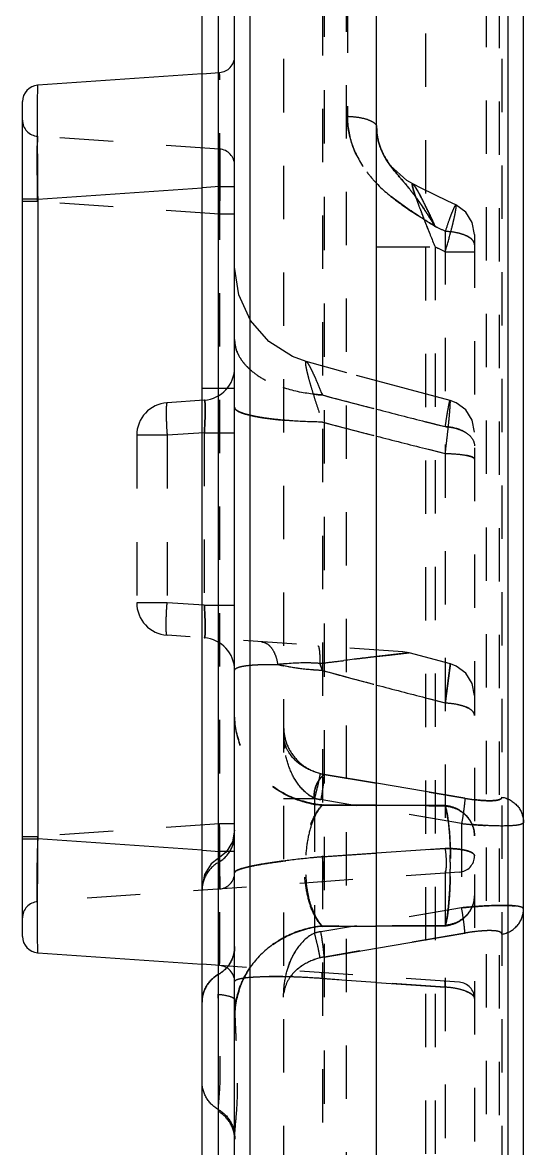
# Model space of a CAD drawing. Header units: millimetres. Extents: x 1727 to 4210, y -6182 to 759.
# Drawn here: x 3005.96 to 3021.31, y -505.99 to -471.51 of the extents above; entities that cross this region are included whole.
import ezdxf

# ---------------------------------------------------------------- set-up
doc = ezdxf.new("R2010")
doc.units = ezdxf.units.MM
doc.header["$LTSCALE"] = 16.335
doc.linetypes.add('HIDDEN', pattern=[0.2, 0.1, -0.1])
doc.layers.get('0').update_dxf_attribs({"linetype": 'CONTINUOUS'})
doc.layers.add('DEFAULT_2', color=8, linetype='HIDDEN')

msp = doc.modelspace()

# ---------------------------------------------------------------- linework, layer by layer
at = {"color": 7, "linetype": 'Continuous'}
for p, q in [((3016.811, -591.714), (3016.811, -415.714)), ((3012.931, -593.711), (3012.935, -415.917)), ((3020.838, -591.503), (3020.838, -415.925)), ((3012.461, -593.626), (3012.461, -416.416)), ((3021.311, -591.003), (3021.311, -416.424)), ((3011.961, -458.873), (3011.961, -560.443)), ((3011.461, -560.688), (3011.461, -459.739)), ((3011.461, -473.079), (3006.426, -473.431)), ((3005.961, -499.497), (3005.961, -473.93)), ((3006.413, -474.868), (3006.413, -474.985)), ((3006.426, -476.923), (3011.461, -476.571)), ((3006.426, -476.923), (3005.961, -476.923)), ((3006.426, -476.923), (3006.426, -496.505)), ((3012.461, -482.714), (3011.461, -482.714)), ((3005.961, -496.505), (3006.426, -496.505)), ((3011.461, -496.857), (3006.426, -496.505)), ((3006.413, -498.442), (3006.413, -498.557)), ((3006.426, -499.996), (3011.461, -500.348))]:
    msp.add_line(p, q, dxfattribs=at)
for centre, radius, start, end in [((3006.461, -473.93), 0.5, 94, 180), ((3411.974, -500.282), 405.565, 179.46641, 179.74007), ((3006.461, -499.497), 0.5, 180, 266)]:
    msp.add_arc(centre, radius, start, end, dxfattribs=at)
for points, knots in [([(3006.426, -473.431), (3006.424, -473.431), (3006.425, -473.444), (3006.422, -473.458), (3006.421, -473.49), (3006.419, -473.531), (3006.418, -473.585), (3006.416, -473.68), (3006.414, -473.826), (3006.413, -474.032), (3006.412, -474.279), (3006.412, -474.562), (3006.412, -474.762), (3006.413, -474.868)], [0, 0, 0, 0, 0.004474, 0.017218, 0.038243, 0.067486, 0.104877, 0.150337, 0.264753, 0.409038, 0.581375, 0.779317, 1, 1, 1, 1]), ([(3006.413, -474.985), (3006.414, -475.134), (3006.416, -475.78), (3006.422, -476.426), (3006.426, -476.923)], [0, 0, 0, 0, 0.23043, 1, 1, 1, 1]), ([(3006.413, -498.557), (3006.412, -498.663), (3006.412, -498.864), (3006.412, -499.148), (3006.413, -499.395), (3006.414, -499.601), (3006.416, -499.747), (3006.418, -499.842), (3006.419, -499.896), (3006.421, -499.937), (3006.422, -499.969), (3006.425, -499.984), (3006.424, -499.996), (3006.426, -499.996)], [0, 0, 0, 0, 0.220662, 0.418595, 0.590933, 0.735224, 0.849649, 0.895112, 0.932506, 0.961753, 0.98278, 0.995525, 1, 1, 1, 1])]:
    msp.add_open_spline(points, degree=3, knots=knots, dxfattribs=at)
at = {"layer": 'DEFAULT_2', "color": 8, "linetype": 'HIDDEN'}
for p, q in [((3015.881, -417.893), (3015.881, -589.534)), ((3018.311, -419.579), (3018.311, -587.849)), ((3013.961, -423.623), (3013.961, -577.455)), ((3020.172, -428.163), (3020.172, -589.844)), ((3020.567, -428.191), (3020.567, -581.852)), ((3015.148, -428.418), (3015.148, -581.625)), ((3015.916, -428.337), (3015.916, -474.381)), ((3020.65, -430.15), (3020.65, -579.893)), ((3015.201, -431.11), (3015.201, -578.932)), ((3011.461, -473.079), (3011.996, -473.042)), ((3011.996, -475.386), (3006.426, -474.996)), ((3012.006, -475.382), (3012.005, -475.452)), ((3017.921, -476.455), (3017.921, -476.455)), ((3018.175, -476.581), (3017.921, -476.455)), ((3011.996, -476.533), (3011.461, -476.571)), ((3011.996, -476.533), (3011.996, -496.894)), ((3011.996, -476.533), (3012.461, -476.533)), ((3017.804, -476.588), (3017.787, -476.566)), ((3006.426, -476.991), (3005.961, -476.991)), ((3011.996, -477.381), (3006.426, -476.991)), ((3019.24, -477.097), (3019.241, -477.097)), ((3019.242, -477.097), (3019.241, -477.097)), ((3012.461, -477.381), (3011.996, -477.381)), ((3018.916, -477.898), (3018.916, -533.085)), ((3019.811, -478), (3019.811, -533.309)), ((3016.811, -478.379), (3018.602, -478.379)), ((3018.602, -478.379), (3018.602, -516.279)), ((3018.916, -478.529), (3019.811, -478.529)), ((3015.897, -482.237), (3014.648, -481.89)), ((3014.649, -481.89), (3014.649, -481.89)), ((3017.767, -482.743), (3015.853, -482.225)), ((3019.064, -483.085), (3017.723, -482.731)), ((3011.531, -483.074), (3010.392, -483.154)), ((3019.064, -483.085), (3019.064, -483.085)), ((3018.311, -483.733), (3018.916, -483.885)), ((3009.461, -484.151), (3009.461, -489.276)), ((3010.392, -484.151), (3009.461, -484.151)), ((3011.531, -484.072), (3010.392, -484.151)), ((3010.392, -484.151), (3010.392, -489.276)), ((3011.531, -484.072), (3011.531, -489.356)), ((3011.531, -484.072), (3012.461, -484.072)), ((3018.311, -484.556), (3018.916, -484.706)), ((3010.392, -489.276), (3009.461, -489.276)), ((3011.531, -489.356), (3010.392, -489.276)), ((3011.531, -489.356), (3012.461, -489.356)), ((3017.617, -490.779), (3010.392, -490.273)), ((3016.812, -490.928), (3017.203, -490.882)), ((3017.203, -490.882), (3017.809, -490.811)), ((3017.811, -490.812), (3017.617, -490.779)), ((3019.07, -491.152), (3017.81, -490.812)), ((3015.071, -491.137), (3015.148, -491.352)), ((3015.148, -491.352), (3015.071, -491.137)), ((3018.311, -492.188), (3018.916, -492.343)), ((3015.201, -494.532), (3019.513, -495.264)), ((3016.811, -494.805), (3015.201, -494.532)), ((3016.811, -494.805), (3015.201, -494.532)), ((3018.311, -495.06), (3016.811, -494.805)), ((3018.311, -495.06), (3016.811, -494.805)), ((3019.513, -495.264), (3018.311, -495.06)), ((3019.513, -495.264), (3018.311, -495.06)), ((3013.961, -495.274), (3014.909, -495.274)), ((3014.909, -495.274), (3014.909, -499.393)), ((3019.416, -496.039), (3014.909, -495.274)), ((3015.148, -495.47), (3018.916, -495.49)), ((3016.811, -495.479), (3015.148, -495.47)), ((3015.148, -495.481), (3018.916, -495.501)), ((3016.811, -495.49), (3015.148, -495.481)), ((3018.311, -495.487), (3016.811, -495.479)), ((3018.311, -495.497), (3016.811, -495.49)), ((3018.916, -495.49), (3018.311, -495.487)), ((3018.916, -495.5), (3018.311, -495.497)), ((3011.996, -496.047), (3006.426, -496.436)), ((3012.461, -496.047), (3011.996, -496.047)), ((3019.416, -496.039), (3019.416, -498.619)), ((3005.961, -496.436), (3006.426, -496.436)), ((3015.148, -497.059), (3018.916, -496.802)), ((3018.916, -496.802), (3018.311, -496.843)), ((3011.461, -496.857), (3011.996, -496.894)), ((3011.961, -497.106), (3011.745, -497.274)), ((3012.199, -496.914), (3011.961, -497.106)), ((3012.461, -496.894), (3011.996, -496.894)), ((3011.996, -496.894), (3011.998, -497.107)), ((3016.811, -496.946), (3015.148, -497.059)), ((3018.311, -496.843), (3016.811, -496.946)), ((3011.745, -497.274), (3011.535, -497.595)), ((3019.346, -497.528), (3006.426, -498.431)), ((3011.535, -497.595), (3011.461, -497.972)), ((3012.005, -497.976), (3012.006, -498.045)), ((3019.416, -498.619), (3015.104, -499.351)), ((3018.916, -499.158), (3015.148, -499.177)), ((3018.916, -499.168), (3015.148, -499.188)), ((3015.148, -499.177), (3016.811, -499.169)), ((3015.148, -499.188), (3016.811, -499.179)), ((3016.811, -499.169), (3018.311, -499.161)), ((3016.811, -499.179), (3018.311, -499.171)), ((3018.311, -499.161), (3018.916, -499.158)), ((3018.311, -499.171), (3018.916, -499.168)), ((3019.513, -499.394), (3015.201, -500.126)), ((3018.311, -499.598), (3019.513, -499.394)), ((3015.201, -500.126), (3016.811, -499.853)), ((3016.811, -499.853), (3018.311, -499.598)), ((3019.346, -500.9), (3011.461, -500.348)), ((3018.916, -501.049), (3015.148, -500.785)), ((3015.148, -500.785), (3016.811, -500.902)), ((3016.811, -500.902), (3018.311, -501.006)), ((3018.311, -501.006), (3018.916, -501.049))]:
    msp.add_line(p, q, dxfattribs=at)
for points in [[(3017.92, -476.454), (3017.734, -476.349), (3017.241, -475.903), (3017.101, -475.701)], [(3019.241, -477.097), (3018.992, -476.978), (3018.174, -476.58)], [(3019.811, -478), (3019.741, -477.631), (3019.54, -477.315), (3019.241, -477.097)], [(3014.649, -481.89), (3014.237, -481.741), (3013.51, -481.281), (3012.945, -480.635), (3012.585, -479.854), (3012.461, -479.003)], [(3019.811, -484.052), (3019.742, -483.688), (3019.546, -483.374), (3019.248, -483.153), (3019.064, -483.085)], [(3019.811, -492.118), (3019.742, -491.754), (3019.546, -491.439), (3019.248, -491.219), (3019.07, -491.152)], [(3012.461, -496.24), (3012.393, -496.602), (3012.199, -496.914)]]:
    msp.add_lwpolyline(points, dxfattribs=at)
for centre, radius, start, end in [((3011.961, -472.543), 0.5, 274, 360), ((3006.461, -474.497), 0.5, 180, 266), ((3018.585, -474.706), 1.773, 179.9886, 182.6025), ((3011.961, -475.884), 0.5, 0, 86), ((2675.809, -473.194), 336.203, 359.43092, 359.61526), ((3019.13, -474.473), 2.371, 211.1871, 213.2589), ((3019.533, -473.814), 3.78, 216.915, 223.8285), ((3011.931, -481.294), 7.526, 38.9149, 39.6585), ((3006.634, -484.933), 13.952, 33.1833, 33.9303), ((3046.897, -466.379), 30.731, 200.6498, 201.5301), ((3039.349, -444.299), 39.366, 237.6933, 238.1956), ((3065.308, -459.082), 50.535, 201.5644, 202.4486), ((3058.311, -391.588), 94.876, 245.25784, 245.46616), ((3058.266, -391.688), 94.766, 245.25744, 245.46602), ((3058.57, -398.17), 89.613, 243.51329, 243.73536), ((3058.526, -398.259), 89.513, 243.5129, 243.73521), ((3011.461, -482.077), 1, 274, 0), ((3082.843, -227.556), 264.181, 255.15256, 255.9964), ((3079.141, -241.726), 249.535, 255.14057, 255.53536), ((3010.461, -484.151), 1, 94, 180), ((3084.808, -219.767), 272.213, 255.53481, 255.86063), ((3082.374, -227.861), 264.568, 255.27992, 256.12206), ((3079.974, -237.164), 254.961, 255.27033, 255.6565), ((3081.007, -233.193), 259.064, 255.65262, 255.99478), ((3010.461, -489.276), 1, 180, 266), ((3011.461, -491.351), 1, 0, 86), ((3047.251, -750.716), 261.566, 96.68258, 96.90454), ((3015.829, -513.931), 22.855, 94.703, 95.1486), ((3015.028, -486.168), 5.153, 255.963, 257.9981), ((3082.81, -241.526), 258.827, 254.84579, 255.70825), ((3079.123, -255.336), 244.533, 254.83367, 255.2371), ((3084.769, -233.922), 266.679, 255.23654, 255.56956), ((3015.426, -493.077), 1.464, 180.081, 200.0985), ((3017.151, -493.303), 3.189, 179.955, 187.9053), ((3015.439, -493.113), 1.439, 255.2935, 260.469), ((3015.406, -492.439), 3.048, 241.3497, 248.174), ((3015.457, -492.305), 3.191, 248.2313, 264.4432), ((3015.478, -493.097), 2.242, 255.2888, 260.384), ((3020.581, -489.003), 6.351, 260.3171, 263.0846), ((2834.4, -498.948), 177.62, 0.73701, 0.936), ((3020.951, -481.455), 14.664, 263.9919, 265.5771), ((3020.954, -481.437), 14.683, 265.5708, 266.8637), ((2932.965, -497.62), 79.046, 0.39316, 0.69354), ((2671.874, -500.268), 340.139, 0.38606, 0.53241), ((2945.802, -497.526), 66.209, 0.26534, 0.38766), ((3011.448, -496.343), 1.027, 310.5327, 319.3811), ((3003.937, -497.33), 15.133, 359.1724, 1.2281), ((3019.311, -497.029), 0.5, 274, 0), ((3012.464, -498.092), 1.003, 159.6564, 173.2034), ((3011.961, -497.543), 0.5, 274, 0), ((3019.154, -497.33), 4.525, 183.3994, 186.7847), ((3004.341, -497.338), 14.729, 358.7428, 359.178), ((3012.402, -498.085), 0.941, 173.2031, 179.9505), ((3006.461, -498.93), 0.5, 94, 180), ((3020.941, -513.092), 14.553, 94.4197, 96.0167), ((3020.942, -513.048), 14.509, 93.1358, 94.4336), ((3015.478, -501.561), 2.242, 99.616, 104.7112), ((3020.581, -505.654), 6.351, 96.9145, 99.6828), ((3011.482, -499.804), 0.98, 319.5298, 339.6779), ((3015.439, -501.545), 1.439, 99.531, 104.7065), ((3011.961, -500.884), 0.5, 0, 86), ((3015.263, -502.048), 2.825, 143.751, 145.4688), ((3013.433, -522.369), 21.648, 87.5389, 88.6028), ((3013.167, -528.793), 28.078, 85.9542, 87.5598), ((3019.311, -501.398), 0.5, 0.0044, 86), ((3013.638, -504.853), 1.676, 178.0437, 180.0319), ((3013.621, -504.853), 1.66, 178.0303, 180.038), ((3014.808, -505.706), 2.346, 177.9731, 180.0306), ((3014.785, -505.705), 2.324, 177.9614, 180.0386)]:
    msp.add_arc(centre, radius, start, end, dxfattribs=at)
for points, knots in [([(3011.996, -476.533), (3011.998, -476.306), (3012.002, -475.86), (3012.007, -475.213), (3012.01, -474.617), (3012.011, -474.162), (3012.01, -473.841), (3012.01, -473.638), (3012.009, -473.462), (3012.007, -473.317), (3012.005, -473.214), (3012.004, -473.149), (3012.003, -473.111), (3012.001, -473.083), (3012, -473.06), (3011.998, -473.05), (3011.998, -473.042), (3011.996, -473.042)], [0, 0, 0, 0, 0.195298, 0.383057, 0.556013, 0.707618, 0.773468, 0.831861, 0.882267, 0.92416, 0.957072, 0.970086, 0.980777, 0.989127, 0.995115, 0.99873, 1, 1, 1, 1]), ([(3018.602, -477.754), (3018.297, -477.565), (3017.68, -477.175), (3016.941, -476.609), (3016.448, -476.025), (3016.05, -475.357), (3015.916, -474.767), (3015.916, -474.381)], [0, 0, 0, 0, 0.238386, 0.485257, 0.613894, 0.743572, 1, 1, 1, 1]), ([(3015.916, -474.381), (3015.916, -474.685), (3016.024, -475.3), (3016.327, -475.84), (3016.511, -476.084)], [0, 0, 0, 0, 0.4985, 1, 1, 1, 1]), ([(3015.916, -474.382), (3016.029, -474.386), (3016.245, -474.406), (3016.498, -474.461), (3016.662, -474.532), (3016.76, -474.593), (3016.812, -474.663), (3016.812, -474.706)], [0, 0, 0, 0, 0.339566, 0.649105, 0.773097, 0.871394, 1, 1, 1, 1]), ([(3016.811, -474.705), (3016.811, -474.882), (3016.864, -475.232), (3017.012, -475.552), (3017.101, -475.7)], [0, 0, 0, 0, 0.505507, 1, 1, 1, 1]), ([(3006.426, -474.996), (3006.425, -474.996), (3006.424, -475.001), (3006.422, -475.012), (3006.42, -475.042), (3006.418, -475.089), (3006.416, -475.155), (3006.414, -475.238), (3006.413, -475.338), (3006.412, -475.453), (3006.412, -475.636), (3006.413, -475.896), (3006.416, -476.237), (3006.42, -476.607), (3006.424, -476.861), (3006.426, -476.991)], [0, 0, 0, 0, 0.001463, 0.005239, 0.019974, 0.044068, 0.077172, 0.118926, 0.168961, 0.226912, 0.292408, 0.44388, 0.617007, 0.804733, 1, 1, 1, 1]), ([(3006.426, -476.991), (3006.424, -476.861), (3006.42, -476.607), (3006.416, -476.237), (3006.413, -475.896), (3006.412, -475.636), (3006.412, -475.453), (3006.413, -475.338), (3006.414, -475.238), (3006.416, -475.155), (3006.418, -475.089), (3006.42, -475.042), (3006.422, -475.012), (3006.424, -475.001), (3006.426, -474.996), (3006.426, -474.996)], [0, 0, 0, 0, 0.19518, 0.382882, 0.556033, 0.707557, 0.773086, 0.831067, 0.88113, 0.922902, 0.956014, 0.980099, 0.994806, 0.99856, 1, 1, 1, 1]), ([(3006.426, -476.923), (3006.425, -476.696), (3006.42, -476.25), (3006.416, -475.605), (3006.414, -475.186), (3006.413, -474.985)], [0, 0, 0, 0, 0.351294, 0.689767, 1, 1, 1, 1]), ([(3011.996, -475.386), (3011.997, -475.386), (3011.998, -475.39), (3012.001, -475.402), (3012.003, -475.431), (3012.005, -475.478), (3012.007, -475.544), (3012.009, -475.627), (3012.01, -475.728), (3012.01, -475.844), (3012.011, -476.027), (3012.01, -476.287), (3012.007, -476.627), (3012.002, -476.997), (3011.998, -477.251), (3011.996, -477.381)], [0, 0, 0, 0, 0.001485, 0.005228, 0.019764, 0.043652, 0.076743, 0.118703, 0.169114, 0.227547, 0.29343, 0.444822, 0.617556, 0.805215, 1, 1, 1, 1]), ([(3017.102, -475.701), (3017.082, -475.669), (3017.006, -475.536), (3016.943, -475.394), (3016.907, -475.285)], [0, 0, 0, 0, 0.247462, 1, 1, 1, 1]), ([(3017.101, -475.7), (3017.201, -475.865), (3017.439, -476.16), (3017.689, -476.444), (3017.804, -476.588)], [0, 0, 0, 0, 0.510606, 1, 1, 1, 1]), ([(3017.725, -476.491), (3017.691, -476.45), (3017.554, -476.287), (3017.413, -476.127), (3017.313, -476.001)], [0, 0, 0, 0, 0.246947, 1, 1, 1, 1]), ([(3016.806, -476.432), (3017.028, -476.663), (3017.521, -477.062), (3018.048, -477.406), (3018.31, -477.571)], [0, 0, 0, 0, 0.508821, 1, 1, 1, 1]), ([(3017.92, -476.454), (3017.918, -476.453), (3017.911, -476.451), (3017.905, -476.46), (3017.904, -476.474), (3017.905, -476.494), (3017.91, -476.521), (3017.92, -476.569), (3017.94, -476.644), (3017.973, -476.746), (3018.013, -476.865), (3018.059, -476.996), (3018.128, -477.186), (3018.224, -477.436), (3018.387, -477.851), (3018.511, -478.169), (3018.602, -478.379)], [0, 0, 0, 0, 0.004124, 0.007961, 0.014397, 0.02413, 0.037241, 0.053677, 0.095988, 0.149079, 0.210477, 0.278022, 0.350356, 0.504618, 0.666712, 1, 1, 1, 1]), ([(3018.018, -476.879), (3018.006, -476.845), (3017.985, -476.782), (3017.956, -476.694), (3017.933, -476.618), (3017.917, -476.557), (3017.907, -476.508), (3017.904, -476.478), (3017.905, -476.453), (3017.917, -476.453), (3017.921, -476.455)], [0, 0, 0, 0, 0.234799, 0.441124, 0.616328, 0.758476, 0.865831, 0.937139, 0.974388, 1, 1, 1, 1]), ([(3018.311, -477.133), (3018.27, -477.05), (3018.194, -476.898), (3018.098, -476.719), (3018.029, -476.599), (3017.987, -476.531), (3017.952, -476.485), (3017.931, -476.46), (3017.921, -476.454)], [0, 0, 0, 0, 0.349542, 0.65107, 0.776455, 0.87936, 0.955462, 1, 1, 1, 1]), ([(3017.921, -476.455), (3017.936, -476.462), (3017.968, -476.506), (3018.023, -476.587), (3018.094, -476.712), (3018.179, -476.87), (3018.275, -477.059), (3018.419, -477.356), (3018.529, -477.591), (3018.602, -477.754)], [0, 0, 0, 0, 0.03573, 0.104401, 0.202824, 0.326612, 0.471818, 0.634852, 1, 1, 1, 1]), ([(3017.804, -476.588), (3017.848, -476.643), (3018.026, -476.873), (3018.19, -477.113), (3018.311, -477.297)], [0, 0, 0, 0, 0.24064, 1, 1, 1, 1]), ([(3018.602, -477.754), (3018.577, -477.7), (3018.479, -477.493), (3018.385, -477.285), (3018.311, -477.133)], [0, 0, 0, 0, 0.261496, 1, 1, 1, 1]), ([(3019.241, -477.097), (3019.235, -477.095), (3019.215, -477.115), (3019.196, -477.151), (3019.162, -477.22), (3019.124, -477.312), (3019.078, -477.43), (3019.006, -477.627), (3018.953, -477.786), (3018.916, -477.898)], [0, 0, 0, 0, 0.021883, 0.074565, 0.15972, 0.27613, 0.421532, 0.593207, 1, 1, 1, 1]), ([(3018.916, -478.529), (3018.969, -478.35), (3019.04, -478.09), (3019.127, -477.757), (3019.178, -477.545), (3019.217, -477.368), (3019.241, -477.236), (3019.251, -477.152), (3019.25, -477.112), (3019.245, -477.099), (3019.241, -477.097)], [0, 0, 0, 0, 0.378615, 0.549494, 0.699583, 0.823494, 0.916513, 0.975447, 0.991676, 1, 1, 1, 1]), ([(3018.311, -477.297), (3018.335, -477.334), (3018.433, -477.486), (3018.53, -477.639), (3018.602, -477.754)], [0, 0, 0, 0, 0.2456, 1, 1, 1, 1]), ([(3018.602, -477.754), (3018.578, -477.715), (3018.482, -477.562), (3018.384, -477.41), (3018.311, -477.297)], [0, 0, 0, 0, 0.254116, 1, 1, 1, 1]), ([(3018.916, -477.898), (3019.033, -477.903), (3019.205, -477.923), (3019.422, -477.981), (3019.63, -478.06), (3019.811, -478.195), (3019.811, -478.319)], [0, 0, 0, 0, 0.338048, 0.49845, 0.64309, 1, 1, 1, 1]), ([(3019.811, -478.319), (3019.811, -478.267), (3019.769, -478.182), (3019.67, -478.098), (3019.602, -478.059), (3019.563, -478.04)], [0, 0, 0, 0, 0.396051, 0.668064, 1, 1, 1, 1]), ([(3012.461, -481.219), (3012.461, -481.317), (3012.495, -481.527), (3012.643, -481.832), (3012.895, -482.12), (3013.238, -482.38), (3013.66, -482.595), (3014.295, -482.816), (3014.806, -482.895), (3015.148, -482.916)], [0, 0, 0, 0, 0.086, 0.181746, 0.291473, 0.41614, 0.554402, 0.701728, 1, 1, 1, 1]), ([(3012.688, -481.868), (3012.615, -481.769), (3012.502, -481.561), (3012.461, -481.328), (3012.461, -481.219)], [0, 0, 0, 0, 0.530531, 1, 1, 1, 1]), ([(3012.985, -482.181), (3012.955, -482.157), (3012.848, -482.062), (3012.75, -481.954), (3012.688, -481.868)], [0, 0, 0, 0, 0.263901, 1, 1, 1, 1]), ([(3014.649, -481.891), (3014.645, -481.89), (3014.631, -481.895), (3014.629, -481.924), (3014.629, -481.963), (3014.637, -482.022), (3014.651, -482.097), (3014.672, -482.189), (3014.698, -482.295), (3014.743, -482.465), (3014.812, -482.707), (3014.95, -483.153), (3015.065, -483.503), (3015.148, -483.746)], [0, 0, 0, 0, 0.007119, 0.018958, 0.039809, 0.070212, 0.109853, 0.158275, 0.214983, 0.279461, 0.429615, 0.603767, 1, 1, 1, 1]), ([(3014.649, -481.891), (3014.661, -481.895), (3014.686, -481.924), (3014.725, -481.98), (3014.775, -482.07), (3014.835, -482.19), (3014.904, -482.337), (3015.012, -482.581), (3015.093, -482.778), (3015.148, -482.916)], [0, 0, 0, 0, 0.032729, 0.093707, 0.183391, 0.300937, 0.444111, 0.610191, 1, 1, 1, 1]), ([(3015.148, -482.916), (3015.047, -482.91), (3014.641, -482.873), (3014.238, -482.789), (3013.946, -482.691)], [0, 0, 0, 0, 0.246631, 1, 1, 1, 1]), ([(3010.392, -483.154), (3010.384, -483.154), (3010.376, -483.19), (3010.368, -483.24), (3010.364, -483.336), (3010.362, -483.456), (3010.364, -483.606), (3010.372, -483.84), (3010.383, -484.025), (3010.392, -484.151)], [0, 0, 0, 0, 0.023377, 0.081219, 0.173708, 0.297418, 0.447944, 0.619741, 1, 1, 1, 1]), ([(3011.531, -484.072), (3011.54, -483.944), (3011.55, -483.759), (3011.558, -483.523), (3011.56, -483.373), (3011.559, -483.253), (3011.554, -483.158), (3011.548, -483.11), (3011.539, -483.074), (3011.531, -483.074)], [0, 0, 0, 0, 0.382727, 0.555498, 0.706448, 0.829253, 0.92047, 0.97759, 1, 1, 1, 1]), ([(3011.531, -483.074), (3011.539, -483.074), (3011.548, -483.11), (3011.554, -483.157), (3011.559, -483.253), (3011.56, -483.373), (3011.558, -483.523), (3011.55, -483.759), (3011.54, -483.944), (3011.531, -484.072)], [0, 0, 0, 0, 0.022354, 0.079464, 0.170704, 0.293538, 0.444507, 0.617284, 1, 1, 1, 1]), ([(3012.461, -483.294), (3012.461, -483.324), (3012.499, -483.373), (3012.569, -483.417), (3012.697, -483.476), (3012.92, -483.54), (3013.257, -483.606), (3013.672, -483.662), (3014.311, -483.72), (3014.809, -483.741), (3015.148, -483.746)], [0, 0, 0, 0, 0.032357, 0.05762, 0.090799, 0.182978, 0.308022, 0.461566, 0.634674, 1, 1, 1, 1]), ([(3013.946, -483.686), (3013.736, -483.667), (3013.437, -483.634), (3013.068, -483.57), (3012.852, -483.521), (3012.68, -483.467), (3012.549, -483.411), (3012.461, -483.341), (3012.461, -483.294)], [0, 0, 0, 0, 0.403341, 0.572434, 0.714318, 0.82705, 0.909683, 1, 1, 1, 1]), ([(3018.916, -483.885), (3018.931, -483.773), (3018.956, -483.614), (3018.989, -483.417), (3019.01, -483.301), (3019.027, -483.212), (3019.041, -483.142), (3019.052, -483.11), (3019.059, -483.084), (3019.064, -483.085)], [0, 0, 0, 0, 0.417555, 0.590046, 0.734344, 0.848679, 0.931509, 0.981791, 1, 1, 1, 1]), ([(3018.916, -484.706), (3018.928, -484.597), (3018.953, -484.385), (3018.989, -484.08), (3019.018, -483.803), (3019.041, -483.564), (3019.056, -483.392), (3019.064, -483.278), (3019.068, -483.211), (3019.07, -483.16), (3019.07, -483.12), (3019.068, -483.1), (3019.067, -483.086), (3019.064, -483.085)], [0, 0, 0, 0, 0.202621, 0.393219, 0.565353, 0.714062, 0.834969, 0.883861, 0.924471, 0.956491, 0.979762, 0.994181, 1, 1, 1, 1]), ([(3015.148, -483.746), (3014.845, -483.741), (3014.444, -483.726), (3014.044, -483.695), (3013.946, -483.686)], [0, 0, 0, 0, 0.754531, 1, 1, 1, 1]), ([(3018.916, -483.885), (3019.03, -483.892), (3019.253, -483.929), (3019.546, -484.052), (3019.756, -484.237), (3019.811, -484.401), (3019.811, -484.472)], [0, 0, 0, 0, 0.29613, 0.580342, 0.815597, 1, 1, 1, 1]), ([(3019.563, -484.082), (3019.518, -484.052), (3019.317, -483.944), (3019.088, -483.896), (3018.916, -483.885)], [0, 0, 0, 0, 0.237813, 1, 1, 1, 1]), ([(3018.916, -484.706), (3019.029, -484.708), (3019.242, -484.719), (3019.494, -484.749), (3019.659, -484.786), (3019.741, -484.815), (3019.793, -484.843), (3019.811, -484.871), (3019.811, -484.882)], [0, 0, 0, 0, 0.361923, 0.686106, 0.810851, 0.903628, 0.963812, 1, 1, 1, 1]), ([(3019.811, -484.882), (3019.811, -484.854), (3019.748, -484.817), (3019.666, -484.789), (3019.6, -484.773), (3019.563, -484.766)], [0, 0, 0, 0, 0.301045, 0.599059, 1, 1, 1, 1]), ([(3010.392, -490.273), (3010.384, -490.273), (3010.376, -490.237), (3010.368, -490.188), (3010.364, -490.092), (3010.362, -489.971), (3010.364, -489.821), (3010.372, -489.587), (3010.383, -489.403), (3010.392, -489.276)], [0, 0, 0, 0, 0.023377, 0.081219, 0.173708, 0.297418, 0.447944, 0.619741, 1, 1, 1, 1]), ([(3011.531, -490.353), (3011.539, -490.354), (3011.548, -490.317), (3011.554, -490.27), (3011.559, -490.174), (3011.56, -490.054), (3011.558, -489.904), (3011.55, -489.669), (3011.54, -489.483), (3011.531, -489.356)], [0, 0, 0, 0, 0.022354, 0.079464, 0.170704, 0.293538, 0.444507, 0.617284, 1, 1, 1, 1]), ([(3011.531, -489.356), (3011.54, -489.483), (3011.55, -489.669), (3011.558, -489.904), (3011.56, -490.054), (3011.559, -490.174), (3011.554, -490.27), (3011.548, -490.317), (3011.539, -490.354), (3011.531, -490.353)], [0, 0, 0, 0, 0.382727, 0.555498, 0.706448, 0.829253, 0.92047, 0.97759, 1, 1, 1, 1]), ([(3013.287, -490.476), (3013.345, -490.48), (3013.47, -490.528), (3013.621, -490.683), (3013.725, -490.907), (3013.766, -491.077), (3013.778, -491.168)], [0, 0, 0, 0, 0.192473, 0.422982, 0.698898, 1, 1, 1, 1]), ([(3015.01, -490.596), (3015.016, -490.597), (3015.029, -490.61), (3015.046, -490.659), (3015.062, -490.766), (3015.07, -490.933), (3015.071, -491.064), (3015.071, -491.137)], [0, 0, 0, 0, 0.031023, 0.08687, 0.288631, 0.606445, 1, 1, 1, 1]), ([(3015.01, -490.596), (3015.016, -490.597), (3015.029, -490.611), (3015.046, -490.661), (3015.062, -490.768), (3015.07, -490.935), (3015.071, -491.065), (3015.071, -491.137)], [0, 0, 0, 0, 0.031685, 0.088873, 0.293481, 0.611219, 1, 1, 1, 1]), ([(3017.809, -490.811), (3017.811, -490.81), (3017.789, -490.815), (3017.778, -490.814), (3017.736, -490.821), (3017.691, -490.825), (3017.632, -490.832), (3017.542, -490.843), (3017.415, -490.857), (3017.251, -490.876), (3017.012, -490.904), (3016.696, -490.941), (3016.304, -490.988), (3015.9, -491.036), (3015.487, -491.087), (3015.21, -491.121), (3015.071, -491.137)], [0, 0, 0, 0, 0.002837, 0.011311, 0.024733, 0.042363, 0.063466, 0.087439, 0.141953, 0.202376, 0.266946, 0.404078, 0.548004, 0.696134, 0.847067, 1, 1, 1, 1]), ([(3012.461, -491.351), (3012.461, -491.311), (3012.545, -491.26), (3012.659, -491.229), (3012.809, -491.202), (3012.996, -491.183), (3013.325, -491.165), (3013.59, -491.165), (3013.778, -491.168)], [0, 0, 0, 0, 0.086639, 0.167002, 0.276443, 0.415851, 0.584095, 1, 1, 1, 1]), ([(3015.071, -491.137), (3014.956, -491.128), (3014.525, -491.108), (3014.093, -491.139), (3013.778, -491.168)], [0, 0, 0, 0, 0.266607, 1, 1, 1, 1]), ([(3015.148, -491.352), (3014.909, -491.343), (3014.448, -491.304), (3013.993, -491.221), (3013.778, -491.168)], [0, 0, 0, 0, 0.51877, 1, 1, 1, 1]), ([(3015.148, -491.352), (3015.044, -491.348), (3014.645, -491.325), (3014.247, -491.271), (3013.957, -491.209)], [0, 0, 0, 0, 0.258371, 1, 1, 1, 1]), ([(3015.071, -491.137), (3015.132, -491.13), (3015.378, -491.1), (3015.623, -491.07), (3015.806, -491.047)], [0, 0, 0, 0, 0.251992, 1, 1, 1, 1]), ([(3018.916, -492.343), (3018.936, -492.181), (3018.966, -491.951), (3019.004, -491.662), (3019.026, -491.489), (3019.045, -491.35), (3019.056, -491.249), (3019.067, -491.187), (3019.068, -491.159), (3019.07, -491.152)], [0, 0, 0, 0, 0.407515, 0.58014, 0.726653, 0.844073, 0.929919, 0.982353, 1, 1, 1, 1]), ([(3019.07, -491.152), (3019.072, -491.153), (3019.068, -491.159), (3019.069, -491.165), (3019.066, -491.179), (3019.064, -491.202), (3019.059, -491.239), (3019.053, -491.285), (3019.042, -491.366), (3019.026, -491.489), (3019.004, -491.662), (3018.977, -491.866), (3018.947, -492.096), (3018.926, -492.258), (3018.916, -492.343)], [0, 0, 0, 0, 0.00438, 0.009853, 0.017514, 0.039387, 0.069852, 0.108683, 0.155653, 0.273059, 0.419596, 0.592273, 0.787375, 1, 1, 1, 1]), ([(3018.916, -492.343), (3019.029, -492.347), (3019.196, -492.365), (3019.411, -492.417), (3019.617, -492.487), (3019.811, -492.611), (3019.811, -492.734)], [0, 0, 0, 0, 0.332885, 0.49363, 0.64012, 1, 1, 1, 1]), ([(3019.811, -492.734), (3019.811, -492.711), (3019.796, -492.645), (3019.708, -492.549), (3019.617, -492.499), (3019.563, -492.474)], [0, 0, 0, 0, 0.180667, 0.524227, 1, 1, 1, 1]), ([(3015.148, -495.47), (3014.799, -495.436), (3014.09, -495.247), (3013.188, -494.614), (3012.595, -493.707), (3012.461, -493.012), (3012.461, -492.682)], [0, 0, 0, 0, 0.248897, 0.510556, 0.765736, 1, 1, 1, 1]), ([(3015.148, -495.481), (3014.799, -495.447), (3014.091, -495.259), (3013.335, -494.732), (3012.88, -494.159), (3012.56, -493.548), (3012.461, -493.036), (3012.461, -492.709)], [0, 0, 0, 0, 0.249226, 0.510836, 0.640631, 0.766623, 1, 1, 1, 1]), ([(3013.961, -493.079), (3013.961, -493.25), (3014.023, -493.595), (3014.29, -494.048), (3014.697, -494.384), (3015.03, -494.502), (3015.201, -494.532)], [0, 0, 0, 0, 0.24826, 0.497508, 0.748157, 1, 1, 1, 1]), ([(3015.074, -494.505), (3014.887, -494.456), (3014.562, -494.321), (3014.199, -494.007), (3014.002, -493.658), (3013.961, -493.415), (3013.961, -493.3)], [0, 0, 0, 0, 0.328932, 0.589118, 0.804004, 1, 1, 1, 1]), ([(3014.909, -495.265), (3014.74, -495.185), (3014.44, -494.932), (3014.155, -494.432), (3013.993, -493.877), (3013.961, -493.492), (3013.961, -493.3)], [0, 0, 0, 0, 0.245526, 0.496501, 0.747775, 1, 1, 1, 1]), ([(3015.074, -494.505), (3014.863, -494.451), (3014.503, -494.294), (3014.225, -494.017), (3014.135, -493.878)], [0, 0, 0, 0, 0.567037, 1, 1, 1, 1]), ([(3014.313, -494.694), (3014.383, -494.81), (3014.551, -495.036), (3014.782, -495.202), (3014.909, -495.265)], [0, 0, 0, 0, 0.487754, 1, 1, 1, 1]), ([(3015.201, -494.532), (3015.198, -494.544), (3015.171, -494.567), (3015.129, -494.608), (3015.074, -494.669), (3015.017, -494.75), (3014.964, -494.853), (3014.904, -495.025), (3014.889, -495.176), (3014.909, -495.274)], [0, 0, 0, 0, 0.043197, 0.119184, 0.218845, 0.338621, 0.477656, 0.635742, 1, 1, 1, 1]), ([(3014.909, -495.274), (3014.889, -495.176), (3014.904, -495.025), (3014.964, -494.853), (3015.017, -494.75), (3015.074, -494.669), (3015.129, -494.608), (3015.171, -494.567), (3015.198, -494.544), (3015.201, -494.532)], [0, 0, 0, 0, 0.364258, 0.522344, 0.661379, 0.781155, 0.880816, 0.956803, 1, 1, 1, 1]), ([(3015.074, -494.505), (3015.075, -494.536), (3015.057, -494.625), (3015.026, -494.793), (3014.972, -495.016), (3014.931, -495.18), (3014.909, -495.265)], [0, 0, 0, 0, 0.118692, 0.347534, 0.661469, 1, 1, 1, 1]), ([(3015.201, -494.532), (3015.204, -494.563), (3015.195, -494.654), (3015.178, -494.826), (3015.145, -495.053), (3015.118, -495.22), (3015.104, -495.307)], [0, 0, 0, 0, 0.119549, 0.348735, 0.662352, 1, 1, 1, 1]), ([(3019.513, -495.264), (3019.516, -495.295), (3019.508, -495.386), (3019.491, -495.557), (3019.457, -495.785), (3019.431, -495.952), (3019.416, -496.039)], [0, 0, 0, 0, 0.119795, 0.348763, 0.662185, 1, 1, 1, 1]), ([(3019.513, -495.264), (3019.657, -495.289), (3019.867, -495.318), (3020.136, -495.338), (3020.306, -495.343), (3020.45, -495.333), (3020.562, -495.317), (3020.65, -495.27), (3020.65, -495.231)], [0, 0, 0, 0, 0.373325, 0.541593, 0.688875, 0.809823, 0.901281, 1, 1, 1, 1]), ([(3020.65, -495.231), (3020.65, -495.244), (3020.636, -495.276), (3020.585, -495.304), (3020.511, -495.325), (3020.411, -495.337), (3020.288, -495.342), (3020.087, -495.337), (3019.928, -495.322), (3019.817, -495.308)], [0, 0, 0, 0, 0.045775, 0.107089, 0.194251, 0.30925, 0.450713, 0.615877, 1, 1, 1, 1]), ([(3020.65, -495.231), (3020.829, -495.262), (3021.175, -495.45), (3021.311, -495.822), (3021.311, -496)], [0, 0, 0, 0, 0.503794, 1, 1, 1, 1]), ([(3015.148, -499.188), (3015.059, -499.106), (3014.899, -498.873), (3014.732, -498.443), (3014.624, -497.913), (3014.583, -497.329), (3014.624, -496.745), (3014.732, -496.215), (3014.899, -495.785), (3015.059, -495.553), (3015.148, -495.47)], [0, 0, 0, 0, 0.091777, 0.209178, 0.348651, 0.499994, 0.65134, 0.790815, 0.908211, 1, 1, 1, 1]), ([(3015.148, -495.481), (3015.063, -495.566), (3014.912, -495.8), (3014.755, -496.228), (3014.653, -496.753), (3014.616, -497.329), (3014.653, -497.905), (3014.755, -498.43), (3014.913, -498.858), (3015.063, -499.093), (3015.148, -499.177)], [0, 0, 0, 0, 0.091864, 0.209456, 0.348884, 0.500014, 0.651139, 0.790561, 0.908155, 1, 1, 1, 1]), ([(3019.811, -496.41), (3019.811, -496.301), (3019.767, -496.071), (3019.569, -495.772), (3019.268, -495.564), (3019.032, -495.501), (3018.916, -495.49)], [0, 0, 0, 0, 0.23312, 0.487766, 0.749922, 1, 1, 1, 1]), ([(3018.916, -495.49), (3019.032, -495.501), (3019.268, -495.564), (3019.569, -495.772), (3019.767, -496.071), (3019.811, -496.301), (3019.811, -496.41)], [0, 0, 0, 0, 0.250078, 0.512235, 0.76688, 1, 1, 1, 1]), ([(3018.916, -495.49), (3018.945, -495.589), (3018.993, -495.834), (3019.061, -496.447), (3019.09, -497.329), (3019.061, -498.211), (3018.993, -498.825), (3018.945, -499.069), (3018.916, -499.168)], [0, 0, 0, 0, 0.083641, 0.201438, 0.500003, 0.798564, 0.916355, 1, 1, 1, 1]), ([(3018.916, -495.5), (3019.032, -495.512), (3019.268, -495.574), (3019.568, -495.78), (3019.767, -496.078), (3019.811, -496.307), (3019.811, -496.415)], [0, 0, 0, 0, 0.250698, 0.513118, 0.767484, 1, 1, 1, 1]), ([(3019.811, -496.415), (3019.811, -496.307), (3019.767, -496.078), (3019.568, -495.781), (3019.268, -495.574), (3019.032, -495.512), (3018.916, -495.501)], [0, 0, 0, 0, 0.232517, 0.486882, 0.749301, 1, 1, 1, 1]), ([(3018.916, -499.158), (3018.943, -499.058), (3018.99, -498.813), (3019.054, -498.203), (3019.081, -497.329), (3019.054, -496.455), (3018.99, -495.845), (3018.943, -495.601), (3018.916, -495.501)], [0, 0, 0, 0, 0.084602, 0.20261, 0.500009, 0.797401, 0.915407, 1, 1, 1, 1]), ([(3018.916, -495.501), (3018.939, -495.584), (3018.979, -495.785), (3019.041, -496.286), (3019.06, -496.705), (3019.067, -497.006)], [0, 0, 0, 0, 0.171146, 0.404323, 1, 1, 1, 1]), ([(3011.996, -498.042), (3011.997, -498.042), (3011.998, -498.037), (3012.001, -498.026), (3012.003, -497.996), (3012.005, -497.95), (3012.007, -497.883), (3012.009, -497.8), (3012.01, -497.7), (3012.01, -497.583), (3012.011, -497.4), (3012.01, -497.14), (3012.007, -496.8), (3012.002, -496.431), (3011.998, -496.176), (3011.996, -496.047)], [0, 0, 0, 0, 0.001485, 0.005228, 0.019764, 0.043652, 0.076743, 0.118703, 0.169114, 0.227547, 0.29343, 0.444822, 0.617556, 0.805215, 1, 1, 1, 1]), ([(3021.311, -496), (3021.311, -496.02), (3021.278, -496.048), (3021.227, -496.067), (3021.134, -496.09), (3020.977, -496.106), (3020.636, -496.12), (3020.108, -496.1), (3019.66, -496.065), (3019.416, -496.039)], [0, 0, 0, 0, 0.029987, 0.054883, 0.087839, 0.178418, 0.299835, 0.618864, 1, 1, 1, 1]), ([(3006.426, -496.436), (3006.424, -496.566), (3006.42, -496.821), (3006.416, -497.191), (3006.413, -497.531), (3006.412, -497.791), (3006.412, -497.974), (3006.413, -498.09), (3006.414, -498.189), (3006.416, -498.272), (3006.418, -498.339), (3006.42, -498.385), (3006.422, -498.415), (3006.424, -498.427), (3006.426, -498.431), (3006.426, -498.431)], [0, 0, 0, 0, 0.19518, 0.382882, 0.556033, 0.707557, 0.773086, 0.831067, 0.88113, 0.922902, 0.956014, 0.980099, 0.994806, 0.99856, 1, 1, 1, 1]), ([(3006.426, -498.431), (3006.425, -498.431), (3006.424, -498.427), (3006.422, -498.415), (3006.42, -498.385), (3006.418, -498.338), (3006.416, -498.272), (3006.414, -498.189), (3006.413, -498.09), (3006.412, -497.974), (3006.412, -497.791), (3006.413, -497.532), (3006.416, -497.191), (3006.42, -496.821), (3006.424, -496.566), (3006.426, -496.436)], [0, 0, 0, 0, 0.001463, 0.005239, 0.019974, 0.044068, 0.077172, 0.118926, 0.168961, 0.226912, 0.292408, 0.44388, 0.617007, 0.804733, 1, 1, 1, 1]), ([(3011.961, -497.231), (3012.11, -497.147), (3012.368, -496.896), (3012.461, -496.548), (3012.461, -496.378)], [0, 0, 0, 0, 0.501666, 1, 1, 1, 1]), ([(3012.401, -496.715), (3012.411, -496.688), (3012.445, -496.578), (3012.461, -496.463), (3012.461, -496.378)], [0, 0, 0, 0, 0.255669, 1, 1, 1, 1]), ([(3006.413, -498.442), (3006.414, -498.242), (3006.416, -497.823), (3006.42, -497.177), (3006.425, -496.732), (3006.426, -496.505)], [0, 0, 0, 0, 0.310173, 0.648677, 1, 1, 1, 1]), ([(3018.898, -497.559), (3018.909, -497.558), (3018.928, -497.527), (3018.938, -497.474), (3018.948, -497.393), (3018.954, -497.256), (3018.948, -497.056), (3018.931, -496.889), (3018.916, -496.802)], [0, 0, 0, 0, 0.039226, 0.116643, 0.224786, 0.34808, 0.653633, 1, 1, 1, 1]), ([(3019.811, -497.029), (3019.811, -496.992), (3019.753, -496.937), (3019.662, -496.896), (3019.503, -496.847), (3019.251, -496.81), (3019.035, -496.801), (3018.916, -496.802)], [0, 0, 0, 0, 0.114051, 0.205973, 0.323544, 0.628693, 1, 1, 1, 1]), ([(3018.916, -496.802), (3019.035, -496.801), (3019.251, -496.81), (3019.503, -496.847), (3019.662, -496.896), (3019.753, -496.937), (3019.811, -496.992), (3019.811, -497.029)], [0, 0, 0, 0, 0.37104, 0.676178, 0.793823, 0.88583, 1, 1, 1, 1]), ([(3011.996, -500.385), (3011.998, -500.386), (3011.998, -500.377), (3012, -500.367), (3012.001, -500.345), (3012.003, -500.316), (3012.004, -500.279), (3012.005, -500.213), (3012.007, -500.111), (3012.009, -499.965), (3012.01, -499.79), (3012.01, -499.586), (3012.011, -499.265), (3012.01, -498.811), (3012.007, -498.215), (3012.002, -497.567), (3011.998, -497.122), (3011.996, -496.894)], [0, 0, 0, 0, 0.001266, 0.004878, 0.010866, 0.019215, 0.029907, 0.042922, 0.075836, 0.117731, 0.168139, 0.226532, 0.292382, 0.443983, 0.616942, 0.804715, 1, 1, 1, 1]), ([(3012.461, -497.543), (3012.461, -497.521), (3012.526, -497.47), (3012.651, -497.425), (3012.868, -497.364), (3013.167, -497.304), (3013.554, -497.24), (3014.223, -497.149), (3014.764, -497.093), (3015.148, -497.059)], [0, 0, 0, 0, 0.0242, 0.074198, 0.15406, 0.265051, 0.407551, 0.580442, 1, 1, 1, 1]), ([(3015.148, -497.059), (3015.042, -497.068), (3014.645, -497.105), (3014.248, -497.149), (3013.959, -497.186)], [0, 0, 0, 0, 0.267398, 1, 1, 1, 1]), ([(3015.13, -497.823), (3015.141, -497.822), (3015.16, -497.79), (3015.171, -497.736), (3015.181, -497.654), (3015.187, -497.516), (3015.181, -497.315), (3015.163, -497.147), (3015.148, -497.059)], [0, 0, 0, 0, 0.039648, 0.117592, 0.226214, 0.349796, 0.655342, 1, 1, 1, 1]), ([(3015.13, -497.823), (3015.141, -497.822), (3015.16, -497.79), (3015.171, -497.736), (3015.181, -497.654), (3015.187, -497.516), (3015.181, -497.315), (3015.163, -497.147), (3015.148, -497.059)], [0, 0, 0, 0, 0.039649, 0.117593, 0.226215, 0.349797, 0.655342, 1, 1, 1, 1]), ([(3011.961, -497.231), (3011.812, -497.316), (3011.554, -497.567), (3011.461, -497.915), (3011.461, -498.084)], [0, 0, 0, 0, 0.504006, 1, 1, 1, 1]), ([(3012.512, -497.485), (3012.504, -497.49), (3012.483, -497.504), (3012.461, -497.526), (3012.461, -497.543)], [0, 0, 0, 0, 0.342715, 1, 1, 1, 1]), ([(3013.959, -497.186), (3013.775, -497.21), (3013.449, -497.255), (3013.023, -497.33), (3012.723, -497.401), (3012.565, -497.454), (3012.512, -497.485)], [0, 0, 0, 0, 0.375104, 0.667154, 0.874501, 1, 1, 1, 1]), ([(3012.01, -497.66), (3012.01, -497.715), (3012.009, -497.791), (3012.007, -497.885), (3012.006, -497.94), (3012.003, -497.982), (3012.002, -498.014), (3011.999, -498.029), (3011.998, -498.042), (3011.996, -498.042)], [0, 0, 0, 0, 0.427802, 0.599482, 0.741523, 0.852943, 0.933266, 0.982201, 1, 1, 1, 1]), ([(3019.066, -497.661), (3019.06, -497.96), (3019.04, -498.376), (3018.979, -498.875), (3018.939, -499.075), (3018.916, -499.158)], [0, 0, 0, 0, 0.595662, 0.82878, 1, 1, 1, 1]), ([(3014.723, -498.243), (3014.716, -498.212), (3014.691, -498.087), (3014.672, -497.961), (3014.66, -497.865)], [0, 0, 0, 0, 0.243271, 1, 1, 1, 1]), ([(3015.148, -499.177), (3015.043, -499.072), (3014.864, -498.767), (3014.764, -498.435), (3014.723, -498.243)], [0, 0, 0, 0, 0.430534, 1, 1, 1, 1]), ([(3019.811, -498.243), (3019.811, -498.351), (3019.767, -498.58), (3019.568, -498.878), (3019.268, -499.084), (3019.032, -499.146), (3018.916, -499.157)], [0, 0, 0, 0, 0.232517, 0.486882, 0.749301, 1, 1, 1, 1]), ([(3018.916, -499.168), (3019.032, -499.157), (3019.268, -499.094), (3019.569, -498.886), (3019.767, -498.587), (3019.811, -498.357), (3019.811, -498.248)], [0, 0, 0, 0, 0.250078, 0.512235, 0.76688, 1, 1, 1, 1]), ([(3019.811, -498.248), (3019.811, -498.357), (3019.767, -498.587), (3019.569, -498.886), (3019.268, -499.094), (3019.032, -499.157), (3018.916, -499.168)], [0, 0, 0, 0, 0.23312, 0.487766, 0.749922, 1, 1, 1, 1]), ([(3018.916, -499.158), (3019.032, -499.146), (3019.268, -499.085), (3019.568, -498.878), (3019.766, -498.582), (3019.811, -498.355), (3019.811, -498.248)], [0, 0, 0, 0, 0.251631, 0.515027, 0.770339, 1, 1, 1, 1]), ([(3019.416, -498.619), (3019.66, -498.594), (3020.108, -498.558), (3020.636, -498.538), (3020.977, -498.552), (3021.134, -498.568), (3021.227, -498.592), (3021.278, -498.61), (3021.311, -498.638), (3021.311, -498.658)], [0, 0, 0, 0, 0.381151, 0.700179, 0.82159, 0.912164, 0.945118, 0.97001, 1, 1, 1, 1]), ([(3019.513, -499.394), (3019.516, -499.363), (3019.508, -499.272), (3019.491, -499.101), (3019.457, -498.873), (3019.431, -498.706), (3019.416, -498.619)], [0, 0, 0, 0, 0.119795, 0.348763, 0.662185, 1, 1, 1, 1]), ([(3021.311, -498.658), (3021.311, -498.624), (3021.226, -498.588), (3021.124, -498.569), (3020.985, -498.553), (3020.817, -498.545), (3020.533, -498.543), (3020.307, -498.552), (3020.148, -498.561)], [0, 0, 0, 0, 0.086089, 0.171206, 0.286263, 0.429439, 0.598356, 1, 1, 1, 1]), ([(3020.65, -499.427), (3020.829, -499.396), (3021.175, -499.208), (3021.311, -498.836), (3021.311, -498.658)], [0, 0, 0, 0, 0.503794, 1, 1, 1, 1]), ([(3012.461, -501.95), (3012.461, -501.622), (3012.56, -501.11), (3012.88, -500.499), (3013.335, -499.926), (3014.091, -499.399), (3014.799, -499.211), (3015.148, -499.177)], [0, 0, 0, 0, 0.233377, 0.359368, 0.489163, 0.750773, 1, 1, 1, 1]), ([(3015.148, -499.188), (3014.799, -499.222), (3014.09, -499.412), (3013.188, -500.044), (3012.595, -500.951), (3012.461, -501.646), (3012.461, -501.976)], [0, 0, 0, 0, 0.248897, 0.510556, 0.765736, 1, 1, 1, 1]), ([(3015.148, -499.177), (3015.047, -499.187), (3014.631, -499.248), (3014.226, -499.391), (3013.946, -499.544)], [0, 0, 0, 0, 0.241041, 1, 1, 1, 1]), ([(3013.946, -499.544), (3013.852, -499.595), (3013.489, -499.818), (3013.173, -500.12), (3012.985, -500.377)], [0, 0, 0, 0, 0.251328, 1, 1, 1, 1]), ([(3013.961, -501.358), (3013.961, -501.175), (3013.992, -500.806), (3014.115, -500.356), (3014.276, -500.015), (3014.435, -499.77), (3014.644, -499.552), (3014.816, -499.439), (3014.909, -499.393)], [0, 0, 0, 0, 0.240075, 0.482684, 0.606522, 0.733271, 0.864289, 1, 1, 1, 1]), ([(3014.909, -499.393), (3014.694, -499.494), (3014.329, -499.848), (3014.138, -500.297), (3014.072, -500.53)], [0, 0, 0, 0, 0.494664, 1, 1, 1, 1]), ([(3015.074, -500.153), (3015.075, -500.123), (3015.057, -500.033), (3015.026, -499.865), (3014.972, -499.642), (3014.931, -499.478), (3014.909, -499.393)], [0, 0, 0, 0, 0.118692, 0.347534, 0.661469, 1, 1, 1, 1]), ([(3015.201, -500.126), (3015.204, -500.095), (3015.195, -500.004), (3015.178, -499.833), (3015.145, -499.605), (3015.118, -499.438), (3015.104, -499.351)], [0, 0, 0, 0, 0.119549, 0.348735, 0.662352, 1, 1, 1, 1]), ([(3020.65, -499.427), (3020.65, -499.388), (3020.562, -499.341), (3020.45, -499.325), (3020.306, -499.315), (3020.136, -499.32), (3019.867, -499.34), (3019.657, -499.37), (3019.513, -499.394)], [0, 0, 0, 0, 0.098738, 0.190204, 0.311151, 0.458426, 0.626686, 1, 1, 1, 1]), ([(3012.461, -499.807), (3012.461, -499.977), (3012.368, -500.324), (3012.11, -500.575), (3011.961, -500.659)], [0, 0, 0, 0, 0.498331, 1, 1, 1, 1]), ([(3015.074, -500.153), (3014.886, -500.201), (3014.561, -500.337), (3014.199, -500.652), (3014.002, -501.001), (3013.961, -501.243), (3013.961, -501.358)], [0, 0, 0, 0, 0.33003, 0.589908, 0.804209, 1, 1, 1, 1]), ([(3015.074, -500.153), (3014.887, -500.202), (3014.562, -500.337), (3014.199, -500.651), (3014.002, -501), (3013.961, -501.243), (3013.961, -501.358)], [0, 0, 0, 0, 0.328932, 0.589118, 0.804004, 1, 1, 1, 1]), ([(3012.936, -500.446), (3012.899, -500.499), (3012.764, -500.711), (3012.657, -500.942), (3012.597, -501.119)], [0, 0, 0, 0, 0.255401, 1, 1, 1, 1]), ([(3015.148, -500.785), (3015.148, -500.759), (3015.148, -500.714), (3015.144, -500.655), (3015.14, -500.625), (3015.135, -500.605), (3015.13, -500.605)], [0, 0, 0, 0, 0.4365, 0.748764, 0.929636, 1, 1, 1, 1]), ([(3011.961, -500.659), (3011.812, -500.744), (3011.555, -500.995), (3011.461, -501.342), (3011.461, -501.512)], [0, 0, 0, 0, 0.501669, 1, 1, 1, 1]), ([(3011.461, -501.512), (3011.461, -501.342), (3011.555, -500.995), (3011.812, -500.744), (3011.961, -500.659)], [0, 0, 0, 0, 0.498331, 1, 1, 1, 1]), ([(3012.461, -500.884), (3012.461, -500.848), (3012.548, -500.805), (3012.66, -500.778), (3012.82, -500.753), (3013.025, -500.736), (3013.412, -500.719), (3013.73, -500.722), (3013.96, -500.727)], [0, 0, 0, 0, 0.071067, 0.142798, 0.244268, 0.378714, 0.54893, 1, 1, 1, 1]), ([(3015.148, -500.785), (3014.746, -500.757), (3014.184, -500.728), (3013.494, -500.72), (3013.113, -500.729), (3012.827, -500.752), (3012.647, -500.778), (3012.546, -500.809), (3012.493, -500.832), (3012.461, -500.864), (3012.461, -500.885)], [0, 0, 0, 0, 0.442898, 0.619263, 0.758778, 0.862707, 0.934215, 0.959102, 0.977582, 1, 1, 1, 1]), ([(3018.916, -501.049), (3018.916, -501.022), (3018.916, -500.978), (3018.912, -500.918), (3018.908, -500.889), (3018.903, -500.869), (3018.898, -500.868)], [0, 0, 0, 0, 0.435505, 0.742978, 0.927761, 1, 1, 1, 1]), ([(3011.962, -504.796), (3011.968, -504.659), (3012.005, -504.285), (3012.033, -503.558), (3011.999, -502.517), (3011.961, -501.716), (3011.961, -501.265)], [0, 0, 0, 0, 0.116378, 0.318802, 0.617751, 1, 1, 1, 1]), ([(3011.961, -501.266), (3012.085, -501.279), (3012.248, -501.306), (3012.414, -501.365), (3012.461, -501.412), (3012.461, -501.432)], [0, 0, 0, 0, 0.686579, 0.890716, 1, 1, 1, 1]), ([(3012.597, -501.119), (3012.574, -501.188), (3012.496, -501.459), (3012.461, -501.741), (3012.461, -501.95)], [0, 0, 0, 0, 0.259135, 1, 1, 1, 1]), ([(3019.811, -501.399), (3019.811, -501.356), (3019.76, -501.287), (3019.667, -501.226), (3019.511, -501.153), (3019.258, -501.085), (3019.037, -501.057), (3018.916, -501.049)], [0, 0, 0, 0, 0.127604, 0.221392, 0.338394, 0.638203, 1, 1, 1, 1]), ([(3019.546, -501.173), (3019.566, -501.18), (3019.634, -501.209), (3019.7, -501.244), (3019.74, -501.278)], [0, 0, 0, 0, 0.290758, 1, 1, 1, 1]), ([(3019.74, -501.278), (3019.751, -501.287), (3019.785, -501.319), (3019.811, -501.365), (3019.811, -501.398)], [0, 0, 0, 0, 0.304094, 1, 1, 1, 1]), ([(3012.463, -505.623), (3012.471, -505.432), (3012.523, -504.956), (3012.57, -504.073), (3012.518, -502.865), (3012.461, -501.946), (3012.461, -501.432)], [0, 0, 0, 0, 0.136427, 0.341832, 0.632249, 1, 1, 1, 1]), ([(3012.461, -501.432), (3012.461, -501.485), (3012.463, -501.697), (3012.469, -501.908), (3012.475, -502.065)], [0, 0, 0, 0, 0.254577, 1, 1, 1, 1]), ([(3012.475, -502.065), (3012.477, -502.118), (3012.486, -502.323), (3012.496, -502.528), (3012.504, -502.681)], [0, 0, 0, 0, 0.256958, 1, 1, 1, 1]), ([(3011.962, -504.796), (3011.813, -504.711), (3011.555, -504.46), (3011.461, -504.112), (3011.461, -503.942)], [0, 0, 0, 0, 0.50397, 1, 1, 1, 1]), ([(3012.461, -505.707), (3012.461, -505.537), (3012.368, -505.189), (3012.11, -504.939), (3011.961, -504.854)], [0, 0, 0, 0, 0.498332, 1, 1, 1, 1]), ([(3011.962, -504.796), (3012.107, -504.878), (3012.359, -505.121), (3012.458, -505.456), (3012.463, -505.623)], [0, 0, 0, 0, 0.500727, 1, 1, 1, 1])]:
    msp.add_open_spline(points, degree=3, knots=knots, dxfattribs=at)
for points in [[(3016.907, -475.285), (3016.853, -475.125), (3016.821, -474.956), (3016.813, -474.787)], [(3017.313, -476.001), (3017.255, -475.928), (3017.199, -475.852), (3017.147, -475.774)], [(3012.227, -497.011), (3012.301, -496.924), (3012.361, -496.822), (3012.401, -496.715)], [(3011.961, -497.231), (3012.016, -497.2), (3012.067, -497.164), (3012.115, -497.123)], [(3012.401, -500.143), (3012.44, -500.036), (3012.461, -499.921), (3012.461, -499.807)], [(3011.961, -500.659), (3012.061, -500.603), (3012.153, -500.527), (3012.227, -500.44)]]:
    msp.add_open_spline(points, degree=3, dxfattribs=at)

doc.saveas('drawing.dxf')
